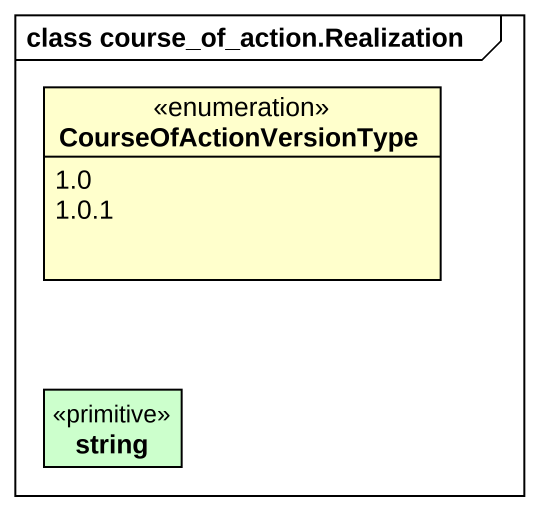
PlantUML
@startuml
mainframe class course_of_action.Realization
hide circle
hide empty members
enum CourseOfActionVersionType {
  1.0
  1.0.1
}
class string <<primitive>> #CCFFCC
@enduml
